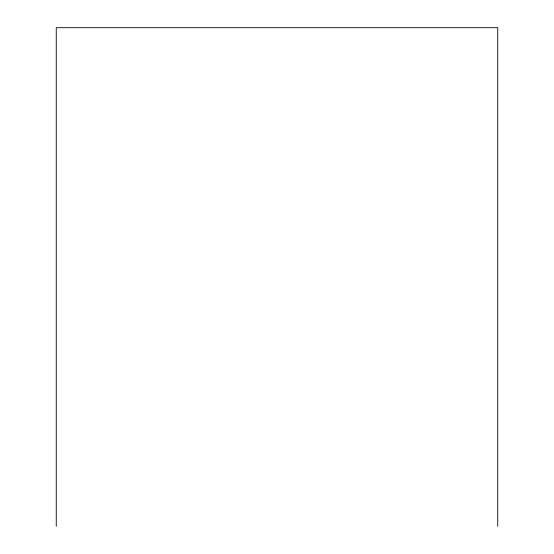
<?xml version="1.0" encoding="UTF-8"?>
<svg xmlns="http://www.w3.org/2000/svg" width="554" height="554" viewBox="0 0 554 554"><rect width="100%" height="100%" fill="white"/><g stroke="black" fill="none" stroke-linecap="round" stroke-linejoin="round"><path stroke-width="0.83" d="M497.748 526.3L497.748 27.7L56.252 27.7L56.252 526.3"/></g></svg>
